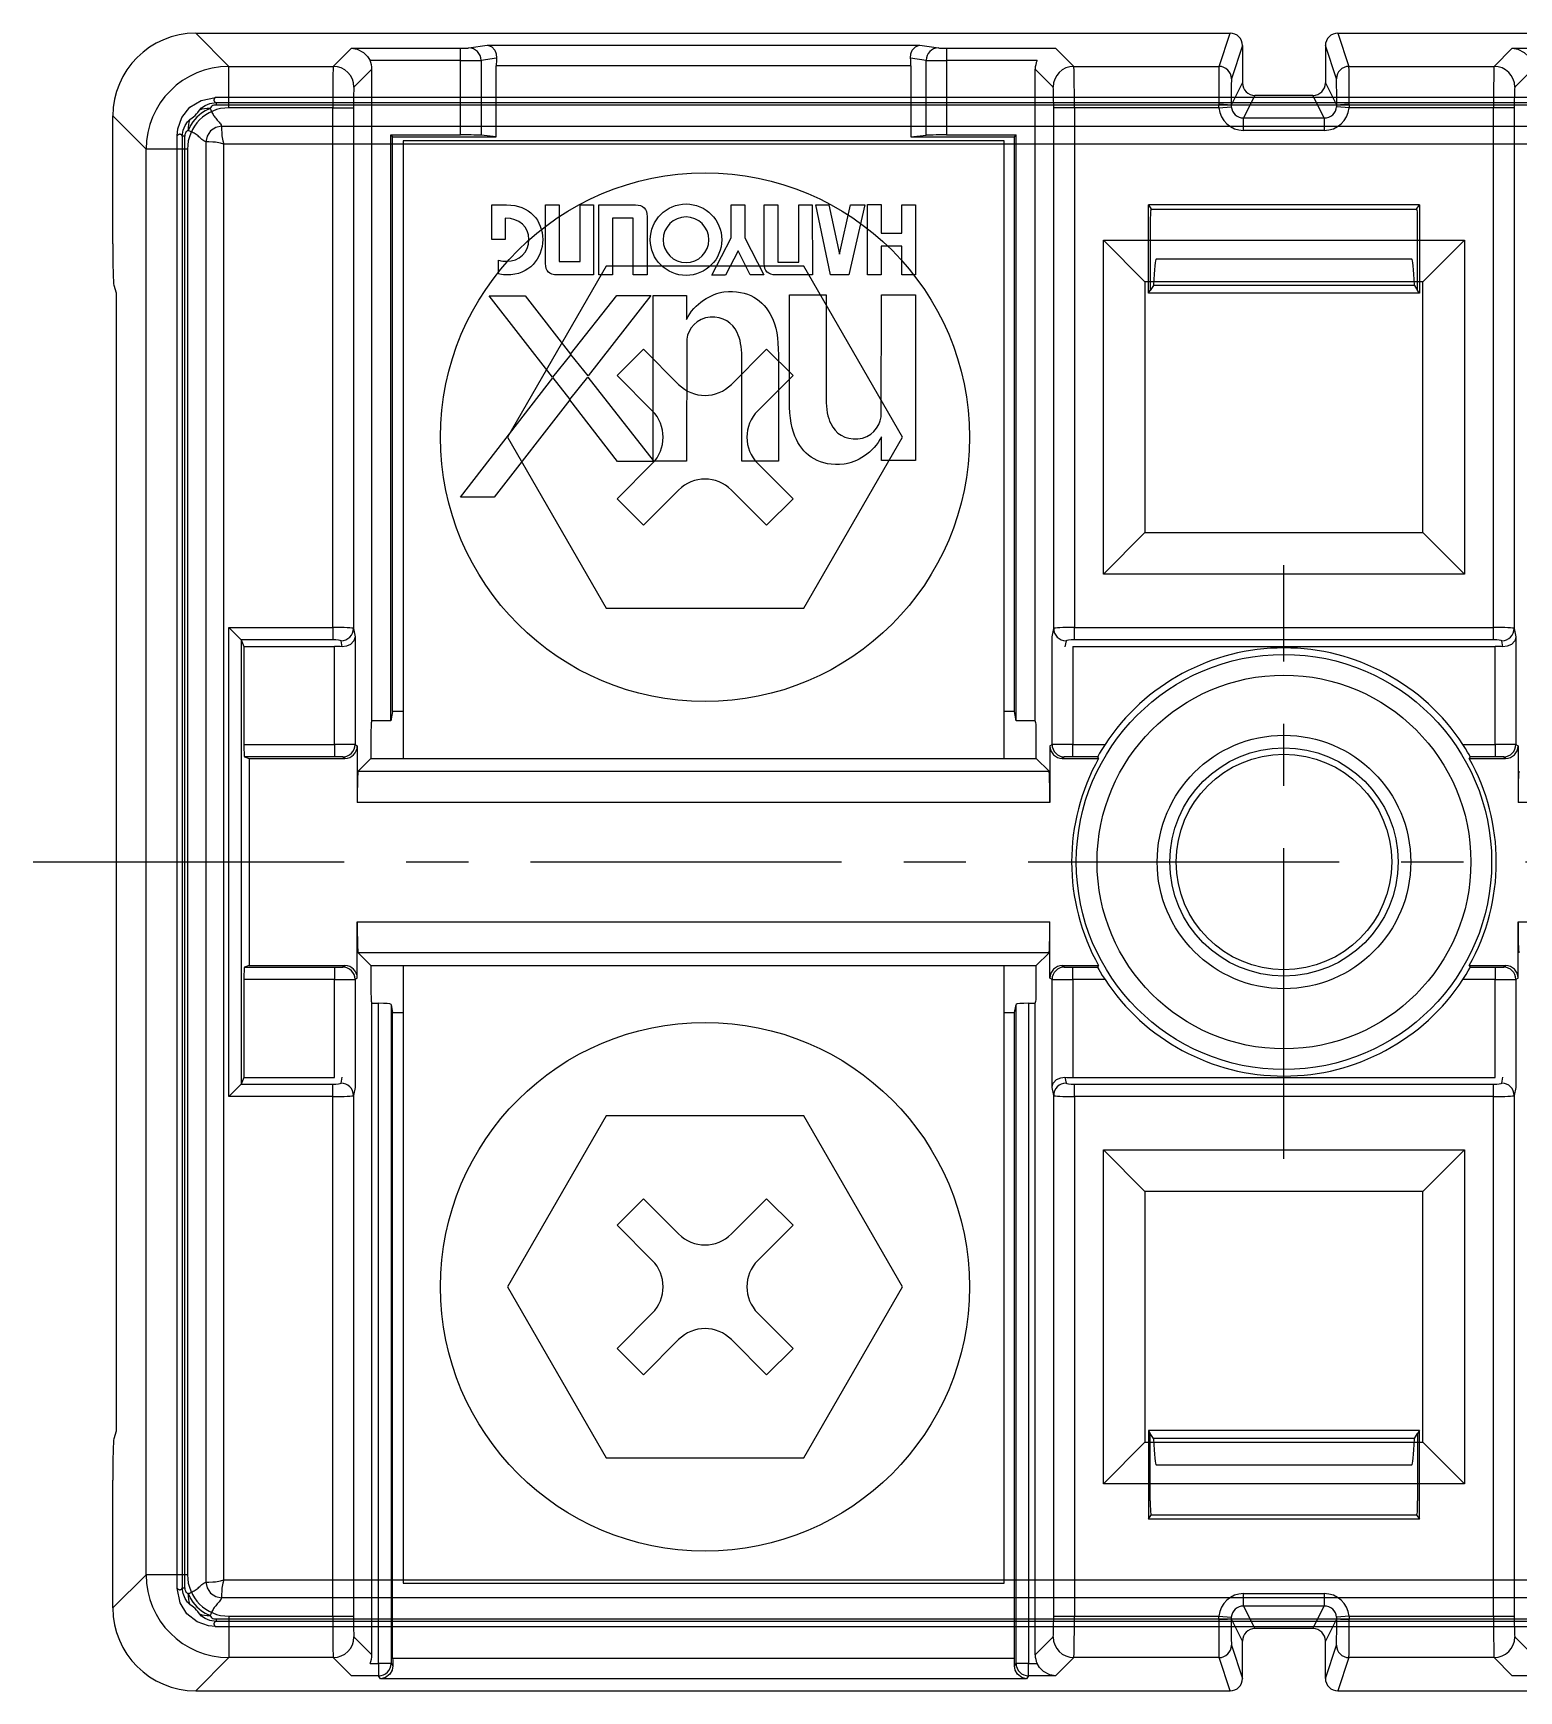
# Model space of a CAD drawing. Extents: x 223136 to 348136, y -32544 to -4064.
# Drawn here: x 293016.64 to 293052.47, y -8635.19 to -8595.19 of the extents above; entities that cross this region are included whole.
import ezdxf

# ---------------------------------------------------------------- set-up
doc = ezdxf.new("R2010")
doc.units = 0
doc.header["$LTSCALE"] = 20
doc.header["$MEASUREMENT"] = 0
doc.linetypes.add('CENTER', pattern=[0.6, 0.375, -0.075, 0.075, -0.075])
doc.linetypes.add('DASHDOT', pattern=[1, 0.5, -0.25, 0, -0.25])
doc.layers.add('3', color=3, linetype='DASHDOT')

# ---------------------------------------------------------------- blocks, each defined once
blk = doc.blocks.new('30a3p')
at = {"color": 6}
for p, q in [((7580.421, -15959.299), (7500.876, -15959.299)), ((7500.888, -15959.422), (7500.888, -15959.482)), ((7500.888, -15959.422), (7580.41, -15959.422)), ((7580.41, -15959.482), (7500.888, -15959.482)), ((7501.018, -15959.993), (7580.28, -15959.993)), ((7499.951, -15995.27), (7499.951, -15960.225)), ((7500.133, -15960.236), (7500.074, -15960.236)), ((7500.074, -15960.236), (7500.074, -15995.258)), ((7500.133, -15995.258), (7500.133, -15960.236)), ((7500.645, -15960.366), (7500.645, -15995.128)), ((7580.22, -15960.426), (7501.078, -15960.426)), ((7501.078, -15995.068), (7501.078, -15960.426)), ((7507.539, -15962.729), (7507.538, -15961.89)), ((7507.538, -15961.89), (7507.896, -15961.891)), ((7508.837, -15961.891), (7509.165, -15961.891)), ((7508.837, -15963.302), (7508.837, -15961.891)), ((7509.165, -15961.891), (7509.165, -15963.26)), ((7509.669, -15963.26), (7509.669, -15961.891)), ((7509.669, -15961.891), (7509.996, -15961.891)), ((7509.996, -15961.891), (7509.997, -15963.582)), ((7510.125, -15961.891), (7511.005, -15961.891)), ((7510.125, -15963.582), (7510.125, -15961.891)), ((7513.318, -15962.684), (7513.318, -15961.893)), ((7513.318, -15961.893), (7513.644, -15961.893)), ((7513.644, -15961.893), (7513.644, -15962.684)), ((7514.113, -15963.302), (7514.113, -15961.891)), ((7514.113, -15961.891), (7514.438, -15961.891)), ((7514.438, -15961.891), (7514.438, -15963.272)), ((7514.943, -15963.272), (7514.943, -15961.891)), ((7514.943, -15961.891), (7515.272, -15961.891)), ((7515.272, -15961.891), (7515.273, -15963.582)), ((7515.359, -15961.891), (7515.671, -15961.891)), ((7515.71, -15963.582), (7515.359, -15961.891)), ((7515.671, -15961.891), (7515.928, -15963.081)), ((7515.928, -15963.081), (7516.196, -15961.891)), ((7516.535, -15961.891), (7516.151, -15963.582)), ((7516.196, -15961.891), (7516.535, -15961.891)), ((7516.604, -15963.582), (7516.604, -15961.885)), ((7516.604, -15961.885), (7516.936, -15961.885)), ((7516.936, -15961.885), (7516.936, -15962.572)), ((7517.434, -15962.572), (7517.431, -15961.888)), ((7517.431, -15961.888), (7517.76, -15961.888)), ((7517.76, -15961.888), (7517.758, -15963.582)), ((7523.379, -15964.025), (7523.379, -15961.888)), ((7529.919, -15961.888), (7523.379, -15961.888)), ((7523.379, -15961.888), (7523.449, -15961.993)), ((7523.434, -15962.03), (7523.449, -15961.993)), ((7523.449, -15961.993), (7529.849, -15961.993)), ((7529.849, -15961.993), (7529.919, -15961.888)), ((7529.849, -15961.993), (7529.864, -15962.03)), ((7529.919, -15961.888), (7529.919, -15964.025)), ((7507.867, -15962.212), (7507.867, -15962.729)), ((7510.952, -15962.212), (7510.453, -15962.212)), ((7510.453, -15962.212), (7510.453, -15963.582)), ((7510.952, -15963.582), (7510.952, -15962.212)), ((7511.285, -15962.171), (7511.285, -15963.582)), ((7523.424, -15962.329), (7523.424, -15963.957)), ((7529.873, -15963.957), (7529.873, -15962.329)), ((7507.867, -15962.729), (7507.539, -15962.729)), ((7512.847, -15963.586), (7513.318, -15962.684)), ((7513.644, -15962.684), (7514.1, -15963.579)), ((7516.936, -15962.572), (7517.434, -15962.572)), ((7513.48, -15962.999), (7513.177, -15963.586)), ((7513.771, -15963.579), (7513.48, -15962.999)), ((7516.936, -15962.885), (7516.936, -15963.582)), ((7517.43, -15962.885), (7516.936, -15962.885)), ((7517.431, -15963.582), (7517.43, -15962.885)), ((7529.734, -15963.198), (7523.564, -15963.198)), ((7507.706, -15963.555), (7507.705, -15963.226)), ((7509.997, -15963.582), (7509.117, -15963.582)), ((7509.165, -15963.26), (7509.669, -15963.26)), ((7510.453, -15963.582), (7510.125, -15963.582)), ((7511.285, -15963.582), (7510.952, -15963.582)), ((7513.177, -15963.586), (7512.847, -15963.586)), ((7514.1, -15963.579), (7513.771, -15963.579)), ((7515.273, -15963.582), (7514.393, -15963.582)), ((7514.438, -15963.272), (7514.943, -15963.272)), ((7516.151, -15963.582), (7515.71, -15963.582)), ((7516.936, -15963.582), (7516.604, -15963.582)), ((7517.758, -15963.582), (7517.431, -15963.582)), ((7523.379, -15964.025), (7523.424, -15963.957)), ((7523.504, -15963.838), (7523.424, -15963.957)), ((7529.794, -15963.838), (7523.504, -15963.838)), ((7529.794, -15963.838), (7529.873, -15963.957)), ((7529.919, -15964.025), (7529.873, -15963.957)), ((7507.481, -15964.082), (7508.349, -15964.082)), ((7509.007, -15966.048), (7507.481, -15964.082)), ((7508.349, -15964.082), (7509.441, -15965.493)), ((7509.441, -15965.493), (7510.56, -15964.077)), ((7511.378, -15964.075), (7509.864, -15966.02)), ((7510.56, -15964.077), (7511.378, -15964.075)), ((7511.434, -15968.057), (7511.434, -15964.077)), ((7511.434, -15964.077), (7512.238, -15964.077)), ((7512.238, -15964.077), (7512.238, -15964.654)), ((7514.723, -15966.626), (7514.723, -15964.065)), ((7514.723, -15964.065), (7515.606, -15964.065)), ((7515.606, -15964.065), (7515.606, -15966.577)), ((7516.934, -15967.007), (7516.94, -15964.065)), ((7516.94, -15964.065), (7517.76, -15964.065)), ((7517.76, -15964.065), (7517.76, -15968.062)), ((7529.919, -15964.025), (7523.379, -15964.025)), ((7512.243, -15965.132), (7512.237, -15968.074)), ((7509.444, -15965.502), (7509.007, -15966.048)), ((7509.864, -15966.02), (7509.444, -15965.502)), ((7513.57, -15968.074), (7513.57, -15965.562)), ((7514.454, -15965.513), (7514.454, -15968.074)), ((7506.783, -15968.942), (7509.009, -15966.066)), ((7509.009, -15966.066), (7509.42, -15966.587)), ((7509.42, -15966.587), (7509.86, -15966.049)), ((7509.86, -15966.049), (7511.434, -15968.057)), ((7509.42, -15966.594), (7507.595, -15968.946)), ((7510.571, -15968.085), (7509.42, -15966.594)), ((7516.939, -15968.062), (7516.939, -15967.486)), ((7511.456, -15968.085), (7510.571, -15968.085)), ((7512.237, -15968.074), (7511.447, -15968.074)), ((7511.447, -15968.074), (7511.456, -15968.085)), ((7514.454, -15968.074), (7513.57, -15968.074)), ((7517.76, -15968.062), (7516.939, -15968.062)), ((7507.595, -15968.946), (7506.783, -15968.942)), ((7529.919, -15991.469), (7523.379, -15991.469)), ((7523.379, -15991.469), (7523.379, -15993.606)), ((7523.379, -15991.469), (7523.424, -15991.537)), ((7523.424, -15993.165), (7523.424, -15991.537)), ((7523.504, -15991.656), (7523.424, -15991.537)), ((7529.794, -15991.656), (7529.873, -15991.537)), ((7529.919, -15991.469), (7529.873, -15991.537)), ((7529.873, -15991.537), (7529.873, -15993.165)), ((7529.919, -15993.606), (7529.919, -15991.469)), ((7529.794, -15991.656), (7523.504, -15991.656)), ((7523.564, -15992.296), (7529.734, -15992.296)), ((7523.379, -15993.606), (7523.449, -15993.501)), ((7523.434, -15993.464), (7523.449, -15993.501)), ((7523.449, -15993.501), (7529.849, -15993.501)), ((7529.849, -15993.501), (7529.864, -15993.464)), ((7529.849, -15993.501), (7529.919, -15993.606)), ((7529.919, -15993.606), (7523.379, -15993.606)), ((7501.078, -15995.068), (7580.22, -15995.068)), ((7500.074, -15995.258), (7500.133, -15995.258)), ((7580.28, -15995.501), (7501.018, -15995.501)), ((7500.876, -15996.195), (7580.421, -15996.195)), ((7500.888, -15996.013), (7500.888, -15996.072)), ((7500.888, -15996.013), (7580.41, -15996.013)), ((7580.41, -15996.072), (7500.888, -15996.072))]:
    blk.add_line(p, q, dxfattribs=at)
for points in [[(7499.951, -15960.225), (7499.967, -15960.057), (7500.065, -15959.779), (7500.258, -15959.533), (7500.526, -15959.369), (7500.876, -15959.299)], [(7500.745, -15959.567), (7500.625, -15959.619), (7500.539, -15959.674), (7500.425, -15959.775), (7500.325, -15959.887), (7500.271, -15959.973), (7500.219, -15960.093)], [(7500.486, -15959.607), (7500.542, -15959.548), (7500.625, -15959.491), (7500.743, -15959.443), (7500.888, -15959.422)], [(7500.074, -15960.236), (7500.095, -15960.092), (7500.142, -15959.973), (7500.2, -15959.89), (7500.259, -15959.834)], [(7500.259, -15959.834), (7500.313, -15959.794), (7500.345, -15959.769), (7500.384, -15959.733), (7500.421, -15959.694), (7500.446, -15959.661), (7500.486, -15959.607)], [(7501.018, -15959.993), (7500.881, -15960.022), (7500.756, -15960.104), (7500.674, -15960.229), (7500.645, -15960.366)], [(7501.018, -15959.993), (7501.02, -15960.064), (7501.027, -15960.164), (7501.032, -15960.226), (7501.036, -15960.263), (7501.053, -15960.349), (7501.078, -15960.426)], [(7501.078, -15960.426), (7501, -15960.401), (7500.915, -15960.384), (7500.877, -15960.38), (7500.815, -15960.375), (7500.716, -15960.369), (7500.645, -15960.366)], [(7500.645, -15995.128), (7500.716, -15995.126), (7500.815, -15995.119), (7500.877, -15995.114), (7500.915, -15995.11), (7501, -15995.093), (7501.078, -15995.068)], [(7500.645, -15995.128), (7500.674, -15995.265), (7500.756, -15995.39), (7500.881, -15995.472), (7501.018, -15995.501)], [(7501.078, -15995.068), (7501.053, -15995.146), (7501.036, -15995.231), (7501.032, -15995.269), (7501.027, -15995.331), (7501.02, -15995.43), (7501.018, -15995.501)], [(7500.876, -15996.195), (7500.708, -15996.179), (7500.431, -15996.081), (7500.185, -15995.888), (7500.021, -15995.62), (7499.951, -15995.27)], [(7500.259, -15995.66), (7500.2, -15995.604), (7500.142, -15995.521), (7500.095, -15995.402), (7500.074, -15995.258)], [(7500.219, -15995.401), (7500.271, -15995.521), (7500.325, -15995.607), (7500.425, -15995.719), (7500.539, -15995.82), (7500.625, -15995.875), (7500.745, -15995.927)], [(7500.486, -15995.887), (7500.446, -15995.833), (7500.421, -15995.8), (7500.384, -15995.761), (7500.345, -15995.725), (7500.313, -15995.7), (7500.259, -15995.66)], [(7500.888, -15996.072), (7500.743, -15996.051), (7500.625, -15996.004), (7500.542, -15995.946), (7500.486, -15995.887)]]:
    blk.add_lwpolyline(points, dxfattribs=at)
for centre, major_axis, ratio, start_param, end_param in [((7500.745, -15960), (-0.467, 0.18), 0.850428, 5.028646, 5.58453), ((7500.652, -15960.093), (0.18, -0.467), 0.850428, 3.840248, 4.396132), ((7523.435, -15962.329), (0, -0.3), 0.034921, 3.228856, 4.712389), ((7529.863, -15962.329), (0, -0.3), 0.034921, 1.570796, 3.054326), ((7523.564, -15965.812), (0, -2.614), 0.034921, 3.14159, 3.856676), ((7529.734, -15965.812), (0, 2.614), 0.034921, 5.568098, 6.283185), ((7523.564, -15989.682), (0, 2.614), 0.034921, 2.426507, 3.14159), ((7529.734, -15989.682), (0, -2.614), 0.034921, 0, 0.715085), ((7523.435, -15993.165), (0, -0.3), 0.034921, 4.712389, 6.195916), ((7529.863, -15993.165), (0, -0.3), 0.034921, 0.087266, 1.570796), ((7500.652, -15995.401), (-0.18, -0.467), 0.850428, 5.028646, 5.58453), ((7500.745, -15995.494), (0.467, 0.18), 0.850428, 3.840248, 4.396132)]:
    blk.add_ellipse(centre, major_axis=major_axis, ratio=ratio, start_param=start_param, end_param=end_param, dxfattribs=at)
for points, knots in [([(7500.888, -15959.482), (7500.877, -15959.482), (7500.867, -15959.482), (7500.841, -15959.486), (7500.826, -15959.49), (7500.794, -15959.504), (7500.779, -15959.516), (7500.757, -15959.54), (7500.75, -15959.554), (7500.745, -15959.567)], [0, 0, 0, 0, 0.00308828, 0.00308828, 0.00802952, 0.00802952, 0.01593551, 0.01593551, 0.02408857, 0.02408857, 0.02408857, 0.02408857]), ([(7500.745, -15959.567), (7500.754, -15959.59), (7500.765, -15959.612), (7500.784, -15959.651), (7500.793, -15959.667), (7500.811, -15959.699), (7500.82, -15959.715), (7500.851, -15959.762), (7500.873, -15959.794), (7500.924, -15959.858), (7500.954, -15959.889), (7501.006, -15959.945), (7501.016, -15959.969), (7501.018, -15959.993)], [-0.11119428, -0.11119428, -0.11119428, -0.11119428, -0.09665586, -0.09665586, -0.08642643, -0.08642643, -0.076197, -0.076197, -0.05573813, -0.05573813, -0.03527927, -0.03527927, -0.01992218, -0.01992218, -0.01992218, -0.01992218]), ([(7500.876, -15959.299), (7500.875, -15959.3), (7500.873, -15959.302), (7500.865, -15959.311), (7500.859, -15959.318), (7500.848, -15959.333), (7500.844, -15959.34), (7500.838, -15959.355), (7500.837, -15959.362), (7500.839, -15959.377), (7500.841, -15959.384), (7500.852, -15959.398), (7500.859, -15959.405), (7500.875, -15959.415), (7500.881, -15959.419), (7500.888, -15959.422)], [-0.0052580895, -0.0052580895, -0.0052580895, -0.0052580895, -0.0052334116, -0.0052334116, -0.0051100696, -0.0051100696, -0.0049867276, -0.0049867276, -0.0048633855, -0.0048633855, -0.0047400435, -0.0047400435, -0.0046167015, -0.0046167015, -0.004555117, -0.004555117, -0.004555117, -0.004555117]), ([(7500.074, -15960.236), (7500.071, -15960.229), (7500.067, -15960.223), (7500.057, -15960.207), (7500.05, -15960.2), (7500.036, -15960.19), (7500.028, -15960.187), (7500.014, -15960.185), (7500.007, -15960.186), (7499.992, -15960.192), (7499.985, -15960.196), (7499.97, -15960.207), (7499.962, -15960.213), (7499.954, -15960.222), (7499.952, -15960.223), (7499.951, -15960.225)], [0.004555117, 0.004555117, 0.004555117, 0.004555117, 0.0046167015, 0.0046167015, 0.0047400435, 0.0047400435, 0.0048633855, 0.0048633855, 0.0049867276, 0.0049867276, 0.0051100696, 0.0051100696, 0.0052334116, 0.0052334116, 0.0052580895, 0.0052580895, 0.0052580895, 0.0052580895]), ([(7500.219, -15960.093), (7500.214, -15960.095), (7500.209, -15960.097), (7500.196, -15960.104), (7500.188, -15960.11), (7500.168, -15960.127), (7500.157, -15960.141), (7500.139, -15960.182), (7500.133, -15960.209), (7500.133, -15960.236)], [0, 0, 0, 0, 0.00308619, 0.00308619, 0.00802409, 0.00802409, 0.01592473, 0.01592473, 0.02407226, 0.02407226, 0.02407226, 0.02407226]), ([(7500.645, -15960.366), (7500.621, -15960.364), (7500.597, -15960.355), (7500.541, -15960.302), (7500.509, -15960.272), (7500.446, -15960.221), (7500.414, -15960.199), (7500.366, -15960.169), (7500.351, -15960.159), (7500.319, -15960.141), (7500.303, -15960.133), (7500.264, -15960.113), (7500.241, -15960.103), (7500.219, -15960.093)], [0.01992218, 0.01992218, 0.01992218, 0.01992218, 0.03527927, 0.03527927, 0.05573813, 0.05573813, 0.076197, 0.076197, 0.08642643, 0.08642643, 0.09665586, 0.09665586, 0.11119428, 0.11119428, 0.11119428, 0.11119428]), ([(7511.364, -15962.731), (7511.364, -15962.255), (7511.75, -15961.869), (7512.226, -15961.869), (7512.702, -15961.869), (7513.088, -15962.255), (7513.088, -15962.731)], [0, 0, 0, 0, 1, 1, 1, 2, 2, 2, 2]), ([(7512.777, -15962.733), (7512.777, -15962.429), (7512.531, -15962.182), (7512.226, -15962.182), (7511.922, -15962.182), (7511.675, -15962.429), (7511.675, -15962.733)], [0, 0, 0, 0, 1, 1, 1, 2, 2, 2, 2]), ([(7507.705, -15963.226), (7507.749, -15963.237), (7507.737, -15963.253), (7507.896, -15963.253), (7508.207, -15963.253), (7508.434, -15963.04), (7508.434, -15962.729)], [0, 0, 0, 0, 1, 1, 1, 2, 2, 2, 2]), ([(7508.768, -15962.729), (7508.768, -15963.192), (7508.442, -15963.582), (7507.903, -15963.582), (7507.779, -15963.582), (7507.75, -15963.562), (7507.706, -15963.555)], [0, 0, 0, 0, 1, 1, 1, 2, 2, 2, 2]), ([(7513.088, -15962.731), (7513.088, -15963.207), (7512.702, -15963.593), (7512.226, -15963.593), (7511.75, -15963.593), (7511.364, -15963.207), (7511.364, -15962.731)], [0, 0, 0, 0, 1, 1, 1, 2, 2, 2, 2]), ([(7511.675, -15962.733), (7511.675, -15963.037), (7511.922, -15963.284), (7512.226, -15963.284), (7512.531, -15963.284), (7512.777, -15963.037), (7512.777, -15962.733)], [0, 0, 0, 0, 1, 1, 1, 2, 2, 2, 2]), ([(7500.219, -15995.401), (7500.241, -15995.392), (7500.264, -15995.381), (7500.303, -15995.362), (7500.319, -15995.353), (7500.351, -15995.335), (7500.366, -15995.326), (7500.414, -15995.295), (7500.446, -15995.273), (7500.509, -15995.222), (7500.541, -15995.192), (7500.597, -15995.14), (7500.621, -15995.13), (7500.645, -15995.128)], [-0.11119428, -0.11119428, -0.11119428, -0.11119428, -0.09665586, -0.09665586, -0.08642643, -0.08642643, -0.076197, -0.076197, -0.05573813, -0.05573813, -0.03527927, -0.03527927, -0.01992218, -0.01992218, -0.01992218, -0.01992218]), ([(7499.951, -15995.27), (7499.952, -15995.271), (7499.954, -15995.273), (7499.962, -15995.281), (7499.97, -15995.287), (7499.985, -15995.298), (7499.992, -15995.302), (7500.007, -15995.308), (7500.014, -15995.309), (7500.028, -15995.307), (7500.036, -15995.305), (7500.05, -15995.294), (7500.057, -15995.287), (7500.067, -15995.271), (7500.071, -15995.265), (7500.074, -15995.258)], [-0.0030259614, -0.0030259614, -0.0030259614, -0.0030259614, -0.0030012834, -0.0030012834, -0.0028779414, -0.0028779414, -0.0027545994, -0.0027545994, -0.0026312574, -0.0026312574, -0.0025079154, -0.0025079154, -0.0023845734, -0.0023845734, -0.0023229888, -0.0023229888, -0.0023229888, -0.0023229888]), ([(7500.133, -15995.258), (7500.133, -15995.286), (7500.139, -15995.313), (7500.157, -15995.353), (7500.168, -15995.367), (7500.188, -15995.385), (7500.196, -15995.39), (7500.209, -15995.397), (7500.214, -15995.399), (7500.219, -15995.401)], [0, 0, 0, 0, 0.00814753, 0.00814753, 0.01604817, 0.01604817, 0.02098607, 0.02098607, 0.02407226, 0.02407226, 0.02407226, 0.02407226]), ([(7501.018, -15995.501), (7501.016, -15995.525), (7501.006, -15995.549), (7500.954, -15995.605), (7500.924, -15995.637), (7500.873, -15995.7), (7500.851, -15995.732), (7500.82, -15995.78), (7500.811, -15995.795), (7500.793, -15995.827), (7500.784, -15995.843), (7500.765, -15995.882), (7500.754, -15995.905), (7500.745, -15995.927)], [0.01992218, 0.01992218, 0.01992218, 0.01992218, 0.03527927, 0.03527927, 0.05573813, 0.05573813, 0.076197, 0.076197, 0.08642643, 0.08642643, 0.09665586, 0.09665586, 0.11119428, 0.11119428, 0.11119428, 0.11119428]), ([(7500.745, -15995.927), (7500.75, -15995.941), (7500.757, -15995.954), (7500.779, -15995.978), (7500.794, -15995.99), (7500.826, -15996.004), (7500.841, -15996.008), (7500.867, -15996.012), (7500.877, -15996.013), (7500.888, -15996.013)], [0, 0, 0, 0, 0.00815305, 0.00815305, 0.01605904, 0.01605904, 0.02100029, 0.02100029, 0.02408857, 0.02408857, 0.02408857, 0.02408857]), ([(7500.888, -15996.072), (7500.881, -15996.075), (7500.875, -15996.079), (7500.859, -15996.089), (7500.852, -15996.096), (7500.841, -15996.11), (7500.839, -15996.118), (7500.837, -15996.132), (7500.838, -15996.139), (7500.844, -15996.154), (7500.848, -15996.161), (7500.859, -15996.176), (7500.865, -15996.184), (7500.873, -15996.192), (7500.875, -15996.194), (7500.876, -15996.195)], [0.0023229888, 0.0023229888, 0.0023229888, 0.0023229888, 0.0023845734, 0.0023845734, 0.0025079154, 0.0025079154, 0.0026312574, 0.0026312574, 0.0027545994, 0.0027545994, 0.0028779414, 0.0028779414, 0.0030012834, 0.0030012834, 0.0030259614, 0.0030259614, 0.0030259614, 0.0030259614])]:
    blk.add_open_spline(points, degree=3, knots=knots, dxfattribs=at)
for points in [[(7507.896, -15961.891), (7508.453, -15961.891), (7508.768, -15962.266), (7508.768, -15962.729)], [(7511.005, -15961.891), (7511.194, -15961.891), (7511.288, -15961.985), (7511.285, -15962.171)], [(7508.434, -15962.729), (7508.434, -15962.418), (7508.207, -15962.211), (7507.867, -15962.212)], [(7509.117, -15963.582), (7508.927, -15963.582), (7508.834, -15963.488), (7508.837, -15963.302)], [(7514.393, -15963.582), (7514.203, -15963.582), (7514.11, -15963.488), (7514.113, -15963.302)], [(7512.238, -15964.654), (7512.411, -15964.272), (7512.859, -15964.022), (7513.14, -15963.992)], [(7513.14, -15963.992), (7513.727, -15963.93), (7514.09, -15964.19), (7514.29, -15964.585)], [(7512.809, -15964.601), (7512.484, -15964.621), (7512.281, -15964.881), (7512.243, -15965.132)], [(7513.462, -15964.974), (7513.342, -15964.725), (7513.123, -15964.583), (7512.809, -15964.601)], [(7514.29, -15964.585), (7514.399, -15964.801), (7514.454, -15965.111), (7514.454, -15965.513)], [(7513.57, -15965.562), (7513.57, -15965.318), (7513.534, -15965.122), (7513.462, -15964.974)], [(7514.887, -15967.554), (7514.778, -15967.338), (7514.723, -15967.028), (7514.723, -15966.626)], [(7515.606, -15966.577), (7515.606, -15966.821), (7515.643, -15967.017), (7515.715, -15967.165)], [(7515.715, -15967.165), (7515.835, -15967.414), (7516.054, -15967.556), (7516.368, -15967.538)], [(7516.368, -15967.538), (7516.693, -15967.518), (7516.896, -15967.258), (7516.934, -15967.007)], [(7516.037, -15968.147), (7515.45, -15968.209), (7515.087, -15967.949), (7514.887, -15967.554)], [(7516.939, -15967.486), (7516.766, -15967.867), (7516.318, -15968.117), (7516.037, -15968.147)]]:
    blk.add_open_spline(points, degree=3, dxfattribs=at)

msp = doc.modelspace()

# ---------------------------------------------------------------- linework, layer by layer
for p, q in [((293020.557, -8595.189), (293045.508, -8595.189)), ((293020.557, -8595.189), (293021.359, -8595.991)), ((293045.241, -8595.991), (293045.508, -8595.189)), ((293048.108, -8595.189), (293073.508, -8595.189)), ((293048.108, -8595.189), (293048.375, -8595.991)), ((293023.875, -8595.991), (293024.316, -8595.551)), ((293024.316, -8595.551), (293026.948, -8595.551)), ((293026.948, -8595.851), (293026.948, -8595.551)), ((293027.145, -8595.546), (293027.591, -8595.48)), ((293027.591, -8595.48), (293038.025, -8595.48)), ((293038.025, -8595.48), (293038.471, -8595.546)), ((293038.668, -8595.551), (293041.3, -8595.551)), ((293038.668, -8595.551), (293038.668, -8595.851)), ((293041.3, -8595.551), (293041.741, -8595.991)), ((293045.808, -8595.489), (293045.541, -8596.291)), ((293045.808, -8595.489), (293045.808, -8596.39)), ((293047.808, -8595.489), (293047.808, -8596.39)), ((293048.075, -8596.291), (293047.808, -8595.489)), ((293051.875, -8595.991), (293052.316, -8595.551)), ((293052.316, -8595.551), (293054.948, -8595.551)), ((293021.359, -8596.991), (293021.359, -8595.991)), ((293021.359, -8595.991), (293023.875, -8595.991)), ((293026.948, -8595.851), (293024.763, -8595.851)), ((293026.948, -8597.646), (293026.948, -8595.851)), ((293027.814, -8595.791), (293027.44, -8595.846)), ((293027.44, -8595.846), (293027.44, -8597.653)), ((293027.808, -8597.689), (293027.808, -8595.98)), ((293037.808, -8595.98), (293027.808, -8595.98)), ((293038.176, -8595.846), (293037.801, -8595.791)), ((293037.808, -8595.98), (293037.808, -8597.689)), ((293038.176, -8597.653), (293038.176, -8595.846)), ((293040.853, -8595.851), (293038.668, -8595.851)), ((293038.668, -8595.851), (293038.668, -8597.646)), ((293041.741, -8595.991), (293045.241, -8595.991)), ((293048.375, -8595.991), (293051.875, -8595.991)), ((293024.808, -8596.058), (293024.375, -8596.491)), ((293024.808, -8611.779), (293024.808, -8596.058)), ((293040.808, -8611.779), (293040.808, -8596.058)), ((293041.241, -8596.491), (293040.808, -8596.058)), ((293045.535, -8596.936), (293045.808, -8596.39)), ((293047.808, -8596.39), (293048.081, -8596.936)), ((293052.808, -8596.058), (293052.375, -8596.491)), ((293046.108, -8596.69), (293045.835, -8597.236)), ((293047.508, -8596.69), (293046.108, -8596.69)), ((293047.781, -8597.236), (293047.508, -8596.69)), ((293018.558, -8600.273), (293018.558, -8597.188)), ((293019.36, -8597.99), (293018.558, -8597.188)), ((293023.863, -8596.991), (293021.359, -8596.991)), ((293023.863, -8609.529), (293023.863, -8596.991)), ((293023.863, -8596.991), (293024.362, -8596.991)), ((293024.362, -8596.991), (293024.362, -8609.554)), ((293041.753, -8596.991), (293041.253, -8596.991)), ((293041.253, -8609.554), (293041.253, -8596.991)), ((293041.753, -8596.991), (293041.753, -8609.529)), ((293045.237, -8596.991), (293041.753, -8596.991)), ((293045.237, -8596.991), (293045.536, -8596.964)), ((293048.379, -8596.991), (293048.08, -8596.964)), ((293051.863, -8596.991), (293048.379, -8596.991)), ((293052.362, -8596.991), (293051.863, -8596.991)), ((293051.863, -8609.529), (293051.863, -8596.991)), ((293052.362, -8596.991), (293052.362, -8609.554)), ((293045.835, -8597.536), (293045.835, -8597.236)), ((293045.835, -8597.236), (293047.781, -8597.236)), ((293047.781, -8597.536), (293045.835, -8597.536)), ((293047.781, -8597.236), (293047.781, -8597.536)), ((293019.36, -8632.388), (293019.36, -8597.99)), ((293020.36, -8597.99), (293019.36, -8597.99)), ((293020.36, -8597.99), (293020.36, -8632.388)), ((293025.264, -8597.646), (293026.948, -8597.646)), ((293025.264, -8611.779), (293025.264, -8597.646)), ((293025.264, -8597.646), (293025.308, -8597.689)), ((293025.308, -8597.689), (293027.808, -8597.689)), ((293025.308, -8611.56), (293025.308, -8597.689)), ((293025.558, -8597.789), (293025.558, -8612.689)), ((293040.058, -8597.789), (293025.558, -8597.789)), ((293027.808, -8597.689), (293027.44, -8597.653)), ((293037.808, -8597.689), (293038.176, -8597.653)), ((293037.808, -8597.689), (293040.308, -8597.689)), ((293038.668, -8597.646), (293040.352, -8597.646)), ((293040.058, -8612.689), (293040.058, -8597.789)), ((293040.308, -8597.689), (293040.352, -8597.646)), ((293040.308, -8611.56), (293040.308, -8597.689)), ((293040.352, -8611.779), (293040.352, -8597.646)), ((293042.455, -8600.187), (293043.455, -8601.187)), ((293042.455, -8608.242), (293042.455, -8600.187)), ((293042.455, -8600.187), (293051.16, -8600.187)), ((293050.161, -8601.187), (293051.16, -8600.187)), ((293051.16, -8600.187), (293051.16, -8608.242)), ((293043.455, -8601.187), (293043.455, -8607.242)), ((293050.161, -8601.187), (293043.455, -8601.187)), ((293050.161, -8607.242), (293050.161, -8601.187)), ((293018.582, -8601.269), (293018.636, -8601.452)), ((293018.636, -8601.452), (293018.636, -8628.927)), ((293042.455, -8608.242), (293043.455, -8607.242)), ((293043.455, -8607.242), (293050.161, -8607.242)), ((293050.161, -8607.242), (293051.16, -8608.242)), ((293051.16, -8608.242), (293042.455, -8608.242)), ((293021.355, -8609.529), (293021.653, -8609.826)), ((293021.355, -8609.529), (293023.863, -8609.529)), ((293021.355, -8620.85), (293021.355, -8609.529)), ((293023.863, -8609.529), (293023.863, -8609.826)), ((293024.362, -8609.554), (293024.402, -8609.752)), ((293041.214, -8609.752), (293041.253, -8609.554)), ((293041.753, -8609.826), (293041.753, -8609.529)), ((293041.753, -8609.529), (293051.863, -8609.529)), ((293051.863, -8609.826), (293051.863, -8609.529)), ((293052.362, -8609.554), (293052.402, -8609.752)), ((293023.863, -8609.826), (293021.653, -8609.826)), ((293021.655, -8609.829), (293021.719, -8609.989)), ((293021.655, -8609.829), (293021.655, -8620.549)), ((293021.719, -8609.989), (293023.902, -8609.989)), ((293021.719, -8609.989), (293021.719, -8612.351)), ((293023.902, -8612.351), (293023.902, -8609.989)), ((293024.091, -8609.994), (293024.063, -8609.852)), ((293024.402, -8609.752), (293024.402, -8612.354)), ((293041.214, -8612.354), (293041.214, -8609.752)), ((293041.553, -8609.852), (293041.525, -8609.994)), ((293041.714, -8609.989), (293051.902, -8609.989)), ((293041.714, -8609.989), (293041.714, -8612.351)), ((293051.863, -8609.826), (293041.753, -8609.826)), ((293051.902, -8612.351), (293051.902, -8609.989)), ((293052.091, -8609.994), (293052.063, -8609.852)), ((293052.402, -8609.752), (293052.402, -8612.354)), ((293025.308, -8611.56), (293025.264, -8611.779)), ((293025.558, -8611.56), (293025.308, -8611.56)), ((293040.308, -8611.56), (293040.058, -8611.56)), ((293040.352, -8611.779), (293040.308, -8611.56)), ((293024.808, -8611.779), (293024.792, -8611.834)), ((293025.264, -8611.779), (293024.808, -8611.779)), ((293040.808, -8611.779), (293040.352, -8611.779)), ((293040.824, -8611.834), (293040.808, -8611.779)), ((293021.719, -8612.351), (293023.902, -8612.351)), ((293023.902, -8612.351), (293023.902, -8612.651)), ((293024.402, -8612.354), (293024.454, -8612.389)), ((293024.454, -8612.389), (293024.454, -8613.75)), ((293024.784, -8612.133), (293024.784, -8612.689)), ((293040.831, -8612.689), (293040.831, -8612.133)), ((293041.161, -8612.389), (293041.214, -8612.354)), ((293041.161, -8612.389), (293041.161, -8613.75)), ((293041.714, -8612.351), (293042.492, -8612.351)), ((293041.714, -8612.651), (293041.714, -8612.351)), ((293051.124, -8612.351), (293051.902, -8612.351)), ((293051.902, -8612.351), (293051.902, -8612.651)), ((293052.402, -8612.354), (293052.454, -8612.389)), ((293052.454, -8612.389), (293052.454, -8613.75)), ((293021.734, -8612.651), (293021.85, -8612.689)), ((293023.902, -8612.651), (293021.734, -8612.651)), ((293021.85, -8612.689), (293021.85, -8617.689)), ((293021.85, -8612.689), (293024.154, -8612.689)), ((293024.154, -8612.689), (293024.102, -8612.654)), ((293024.784, -8612.689), (293024.474, -8613)), ((293024.784, -8612.689), (293040.831, -8612.689)), ((293041.142, -8613), (293040.831, -8612.689)), ((293041.514, -8612.654), (293041.461, -8612.689)), ((293041.461, -8612.689), (293042.337, -8612.689)), ((293042.315, -8612.651), (293041.714, -8612.651)), ((293051.279, -8612.689), (293052.154, -8612.689)), ((293051.902, -8612.651), (293051.301, -8612.651)), ((293052.154, -8612.689), (293052.102, -8612.654)), ((293024.474, -8613), (293041.142, -8613)), ((293041.161, -8613.75), (293024.454, -8613.75)), ((293069.161, -8613.75), (293052.454, -8613.75)), ((293024.454, -8617.989), (293024.454, -8616.629)), ((293024.454, -8616.629), (293041.161, -8616.629)), ((293041.161, -8617.989), (293041.161, -8616.629)), ((293052.454, -8617.989), (293052.454, -8616.629)), ((293052.454, -8616.629), (293069.161, -8616.629)), ((293024.474, -8617.378), (293024.784, -8617.689)), ((293041.142, -8617.378), (293024.474, -8617.378)), ((293040.831, -8617.689), (293041.142, -8617.378)), ((293021.85, -8617.689), (293021.734, -8617.728)), ((293021.734, -8617.728), (293023.902, -8617.728)), ((293021.85, -8617.689), (293024.154, -8617.689)), ((293023.902, -8617.728), (293023.902, -8618.028)), ((293024.102, -8617.724), (293024.154, -8617.689)), ((293024.454, -8617.989), (293024.402, -8618.024)), ((293024.784, -8617.689), (293024.784, -8618.246)), ((293024.784, -8617.689), (293040.831, -8617.689)), ((293025.558, -8617.689), (293025.558, -8632.589)), ((293040.058, -8632.589), (293040.058, -8617.689)), ((293040.831, -8618.246), (293040.831, -8617.689)), ((293041.214, -8618.024), (293041.161, -8617.989)), ((293041.461, -8617.689), (293042.337, -8617.689)), ((293041.461, -8617.689), (293041.514, -8617.724)), ((293041.714, -8617.728), (293042.315, -8617.728)), ((293041.714, -8618.028), (293041.714, -8617.728)), ((293051.279, -8617.689), (293052.154, -8617.689)), ((293051.301, -8617.728), (293051.902, -8617.728)), ((293051.902, -8617.728), (293051.902, -8618.028)), ((293052.102, -8617.724), (293052.154, -8617.689)), ((293052.454, -8617.989), (293052.402, -8618.024)), ((293021.719, -8618.028), (293021.719, -8620.389)), ((293023.902, -8618.028), (293021.719, -8618.028)), ((293023.902, -8620.389), (293023.902, -8618.028)), ((293024.402, -8618.024), (293024.402, -8620.627)), ((293041.214, -8620.627), (293041.214, -8618.024)), ((293041.714, -8618.028), (293041.714, -8620.389)), ((293042.492, -8618.028), (293041.714, -8618.028)), ((293051.902, -8618.028), (293051.124, -8618.028)), ((293051.902, -8620.389), (293051.902, -8618.028)), ((293052.402, -8618.024), (293052.402, -8620.627)), ((293024.792, -8618.544), (293024.808, -8618.599)), ((293024.808, -8634.32), (293024.808, -8618.599)), ((293024.808, -8618.599), (293024.969, -8618.599)), ((293024.969, -8634.528), (293024.969, -8618.599)), ((293025.269, -8618.625), (293025.308, -8618.818)), ((293025.269, -8618.625), (293025.269, -8634.528)), ((293040.308, -8618.818), (293040.346, -8618.625)), ((293040.346, -8634.528), (293040.346, -8618.625)), ((293040.646, -8618.599), (293040.808, -8618.599)), ((293040.646, -8618.599), (293040.646, -8634.528)), ((293040.808, -8618.599), (293040.824, -8618.544)), ((293040.808, -8634.32), (293040.808, -8618.599)), ((293025.308, -8634.398), (293025.308, -8618.818)), ((293025.308, -8618.818), (293025.558, -8618.818)), ((293040.058, -8618.818), (293040.308, -8618.818)), ((293040.308, -8634.398), (293040.308, -8618.818)), ((293021.719, -8620.389), (293021.655, -8620.549)), ((293021.719, -8620.389), (293023.902, -8620.389)), ((293024.063, -8620.527), (293024.091, -8620.384)), ((293041.525, -8620.384), (293041.553, -8620.527)), ((293041.714, -8620.389), (293051.902, -8620.389)), ((293052.063, -8620.527), (293052.091, -8620.384)), ((293021.355, -8620.85), (293021.653, -8620.552)), ((293021.653, -8620.552), (293023.863, -8620.552)), ((293023.863, -8620.85), (293023.863, -8620.552)), ((293024.402, -8620.627), (293024.362, -8620.824)), ((293041.253, -8620.824), (293041.214, -8620.627)), ((293041.753, -8620.85), (293041.753, -8620.552)), ((293041.753, -8620.552), (293051.863, -8620.552)), ((293051.863, -8620.85), (293051.863, -8620.552)), ((293052.402, -8620.627), (293052.362, -8620.824)), ((293023.863, -8620.85), (293021.355, -8620.85)), ((293023.863, -8633.388), (293023.863, -8620.85)), ((293024.362, -8620.824), (293024.362, -8633.388)), ((293041.253, -8633.388), (293041.253, -8620.824)), ((293041.753, -8620.85), (293041.753, -8633.388)), ((293051.863, -8620.85), (293041.753, -8620.85)), ((293051.863, -8633.388), (293051.863, -8620.85)), ((293052.362, -8620.824), (293052.362, -8633.388)), ((293042.455, -8622.137), (293043.455, -8623.136)), ((293042.455, -8630.192), (293042.455, -8622.137)), ((293042.455, -8622.137), (293051.16, -8622.137)), ((293050.161, -8623.136), (293051.16, -8622.137)), ((293051.16, -8622.137), (293051.16, -8630.192)), ((293043.455, -8623.136), (293043.455, -8629.192)), ((293050.161, -8623.136), (293043.455, -8623.136)), ((293050.161, -8629.192), (293050.161, -8623.136)), ((293018.636, -8628.927), (293018.582, -8629.109)), ((293042.455, -8630.192), (293043.455, -8629.192)), ((293043.455, -8629.192), (293050.161, -8629.192)), ((293050.161, -8629.192), (293051.16, -8630.192)), ((293018.558, -8633.19), (293018.558, -8630.105)), ((293051.16, -8630.192), (293042.455, -8630.192)), ((293018.558, -8633.19), (293019.36, -8632.388)), ((293020.36, -8632.388), (293019.36, -8632.388)), ((293025.558, -8632.589), (293040.058, -8632.589)), ((293045.835, -8632.842), (293047.781, -8632.842)), ((293045.835, -8633.142), (293045.835, -8632.842)), ((293047.781, -8633.142), (293045.835, -8633.142)), ((293045.835, -8633.142), (293046.108, -8633.688)), ((293047.508, -8633.688), (293047.781, -8633.142)), ((293047.781, -8632.842), (293047.781, -8633.142)), ((293021.359, -8633.388), (293021.359, -8634.387)), ((293021.359, -8633.388), (293023.863, -8633.388)), ((293023.863, -8633.388), (293024.362, -8633.388)), ((293041.253, -8633.388), (293041.753, -8633.388)), ((293041.753, -8633.388), (293045.237, -8633.388)), ((293045.237, -8633.388), (293045.536, -8633.415)), ((293045.808, -8633.988), (293045.535, -8633.442)), ((293048.081, -8633.442), (293047.808, -8633.988)), ((293048.379, -8633.388), (293048.08, -8633.415)), ((293048.379, -8633.388), (293051.863, -8633.388)), ((293051.863, -8633.388), (293052.362, -8633.388)), ((293024.375, -8633.887), (293024.808, -8634.32)), ((293040.808, -8634.32), (293041.241, -8633.887)), ((293045.808, -8634.889), (293045.808, -8633.988)), ((293047.508, -8633.688), (293046.108, -8633.688)), ((293047.808, -8634.889), (293047.808, -8633.988)), ((293052.375, -8633.887), (293052.808, -8634.32)), ((293021.359, -8634.387), (293020.557, -8635.189)), ((293023.875, -8634.387), (293021.359, -8634.387)), ((293024.316, -8634.828), (293023.875, -8634.387)), ((293025.308, -8634.398), (293040.308, -8634.398)), ((293041.741, -8634.387), (293041.3, -8634.828)), ((293045.241, -8634.387), (293041.741, -8634.387)), ((293045.508, -8635.189), (293045.241, -8634.387)), ((293045.541, -8634.087), (293045.808, -8634.889)), ((293047.808, -8634.889), (293048.075, -8634.087)), ((293048.375, -8634.387), (293048.108, -8635.189)), ((293051.875, -8634.387), (293048.375, -8634.387)), ((293052.316, -8634.828), (293051.875, -8634.387)), ((293024.763, -8634.528), (293024.969, -8634.528)), ((293024.969, -8634.528), (293024.969, -8634.828)), ((293025.269, -8634.528), (293024.969, -8634.528)), ((293025.269, -8634.528), (293025.309, -8634.586)), ((293040.307, -8634.586), (293040.346, -8634.528)), ((293040.646, -8634.528), (293040.346, -8634.528)), ((293040.646, -8634.528), (293040.853, -8634.528)), ((293040.646, -8634.828), (293040.646, -8634.528)), ((293020.557, -8635.189), (293045.508, -8635.189)), ((293024.969, -8634.828), (293024.316, -8634.828)), ((293025.017, -8634.898), (293024.969, -8634.828)), ((293040.599, -8634.898), (293025.017, -8634.898)), ((293040.646, -8634.828), (293040.599, -8634.898)), ((293041.3, -8634.828), (293040.646, -8634.828)), ((293048.108, -8635.189), (293073.508, -8635.189)), ((293052.969, -8634.828), (293052.316, -8634.828))]:
    msp.add_line(p, q)
at = {"color": 1, "linetype": 'CENTER'}
for p, q in [((293046.808, -8622.355), (293046.808, -8608.023)), ((293016.636, -8615.189), (293104.979, -8615.189))]:
    msp.add_line(p, q, dxfattribs=at)
for points in [[(293024.316, -8595.551), (293024.319, -8595.551), (293024.453, -8595.573), (293024.606, -8595.654), (293024.703, -8595.751), (293024.763, -8595.851)], [(293027.591, -8595.48), (293027.593, -8595.48), (293027.604, -8595.481), (293027.697, -8595.517), (293027.774, -8595.603), (293027.806, -8595.687), (293027.814, -8595.791)], [(293037.801, -8595.791), (293037.809, -8595.687), (293037.842, -8595.603), (293037.919, -8595.517), (293038.012, -8595.481), (293038.023, -8595.48), (293038.025, -8595.48)], [(293052.316, -8595.551), (293052.319, -8595.551), (293052.453, -8595.573), (293052.606, -8595.654), (293052.703, -8595.751), (293052.763, -8595.851)], [(293045.237, -8596.991), (293045.235, -8596.913)], [(293045.535, -8596.936), (293045.536, -8596.964)], [(293048.08, -8596.964), (293048.081, -8596.936)], [(293048.381, -8596.913), (293048.379, -8596.991)], [(293024.402, -8609.752), (293024.402, -8609.754), (293024.374, -8609.849), (293024.293, -8609.939), (293024.194, -8609.984), (293024.091, -8609.994)], [(293052.402, -8609.752), (293052.402, -8609.754), (293052.374, -8609.849), (293052.293, -8609.939), (293052.194, -8609.984), (293052.091, -8609.994)], [(293042.492, -8612.351), (293042.412, -8612.478), (293042.362, -8612.562), (293042.327, -8612.624), (293042.315, -8612.649), (293042.315, -8612.651)], [(293051.301, -8612.651), (293051.294, -8612.636), (293051.273, -8612.596), (293051.239, -8612.536), (293051.19, -8612.454), (293051.124, -8612.351)], [(293042.337, -8612.689), (293042.315, -8612.651)], [(293051.301, -8612.651), (293051.291, -8612.667), (293051.279, -8612.689)], [(293042.315, -8617.728), (293042.337, -8617.689)], [(293042.315, -8617.728), (293042.322, -8617.743), (293042.343, -8617.782), (293042.377, -8617.843), (293042.426, -8617.925), (293042.492, -8618.028)], [(293051.124, -8618.028), (293051.204, -8617.901), (293051.254, -8617.816), (293051.288, -8617.754), (293051.301, -8617.729), (293051.301, -8617.728)], [(293051.279, -8617.689), (293051.301, -8617.728)], [(293041.214, -8620.627), (293041.214, -8620.624), (293041.242, -8620.529), (293041.323, -8620.44), (293041.422, -8620.395), (293041.525, -8620.384)], [(293045.235, -8633.465), (293045.237, -8633.388)], [(293045.536, -8633.415), (293045.535, -8633.442)], [(293048.081, -8633.442), (293048.08, -8633.415)], [(293048.379, -8633.388), (293048.381, -8633.465)], [(293025.309, -8634.586), (293025.293, -8634.687), (293025.239, -8634.785), (293025.133, -8634.869), (293025.019, -8634.898), (293025.017, -8634.898)], [(293040.599, -8634.898), (293040.597, -8634.898), (293040.483, -8634.869), (293040.377, -8634.785), (293040.323, -8634.687), (293040.307, -8634.586)], [(293041.3, -8634.828), (293041.297, -8634.828), (293041.163, -8634.805), (293041.01, -8634.725), (293040.913, -8634.628), (293040.853, -8634.528)]]:
    msp.add_lwpolyline(points)
for radius in [5.009, 4.509, 3.058, 2.754, 2.6]:
    msp.add_circle((293046.808, -8615.189), radius)
for centre, radius, start, end in [((293021.36, -8597.991), 2, 90.0196, 180), ((293046.808, -8615.189), 5.166, 33.3304, 146.6696), ((293046.808, -8615.189), 5.122, 150.786, 209.214), ((293046.808, -8615.189), 5.122, 330.786, 29.214), ((293046.808, -8615.189), 5.166, 213.3304, 326.6696), ((293021.36, -8632.387), 2, 180, 269.9804)]:
    msp.add_arc(centre, radius, start, end)
for centre, major_axis, ratio, start_param, end_param in [((293020.559, -8597.19), (-1.415, 1.415), 0.999315, 5.49813, 7.068241), ((293045.508, -8595.489), (-0.095, -0.285), 0.999619, 1.8926, 3.463168), ((293048.108, -8595.489), (-0.095, 0.285), 0.999619, 5.96161, 7.532178), ((293026.948, -8595.546), (-0.2, 0), 0.026186, 1.570796, 2.96706), ((293027.145, -8595.846), (0.044, -0.297), 0.98448, 1.425622, 2.991873), ((293038.471, -8595.846), (0.044, 0.297), 0.98448, 0.14972, 1.715971), ((293038.668, -8595.546), (0.2, 0), 0.026186, 3.316122, 4.712389), ((293023.876, -8596.991), (0, 1), 0.013093, 0.02618, 1.570796), ((293023.875, -8596.491), (-0.354, 0.354), 0.999315, 3.927333, 5.497444), ((293024.308, -8596.059), (0.354, 0.354), 0.999315, 5.49813, 5.926164), ((293026.948, -8595.845), (0.5, 0), 0.010474, 4.712389, 6.108642), ((293027.896, -8595.98), (0, 0.5), 0.176327, 1.182482, 1.570796), ((293037.72, -8595.98), (0, 0.5), 0.176327, 4.712389, 5.100704), ((293038.668, -8595.845), (-0.5, 0), 0.010474, 0.174533, 1.570796), ((293041.308, -8596.059), (0.354, -0.354), 0.999315, 3.498614, 3.926648), ((293041.741, -8596.491), (0.354, 0.354), 0.999315, 0.785741, 2.355852), ((293041.74, -8596.991), (0, 1), 0.013093, 4.712389, 6.256997), ((293045.241, -8596.991), (0, -1), 0.006109, 3.167755, 4.634494), ((293045.241, -8596.291), (0.285, -0.095), 0.999619, 0.321804, 1.892372), ((293048.375, -8596.291), (0.285, 0.095), 0.999619, 1.249221, 2.819789), ((293048.375, -8596.991), (0, -1), 0.006109, 1.648691, 3.115413), ((293051.876, -8596.991), (0, 1), 0.013093, 0.02618, 1.570796), ((293051.875, -8596.491), (0.354, -0.354), 0.999315, 0.785741, 2.355852), ((293045.541, -8596.991), (0, 0.7), 0.008727, 0.02618, 1.492901), ((293046.108, -8596.39), (0.134, 0.268), 0.99981, 2.03449, 3.605134), ((293047.508, -8596.39), (0.134, -0.268), 0.99981, 5.819644, 7.390288), ((293048.075, -8596.991), (0, 0.7), 0.008727, 4.790284, 6.256993), ((293024.376, -8596.991), (0, -0.5), 0.026186, 3.167769, 4.712389), ((293041.24, -8596.991), (0, -0.5), 0.026186, 1.570796, 3.115413), ((293052.376, -8596.991), (0, -0.5), 0.026186, 3.167769, 4.712389), ((293021.36, -8597.991), (-0.708, 0.708), 0.999315, 5.49813, 7.068241), ((293045.235, -8596.936), (0.3, 0), 0.077816, 0.008753, 1.570849), ((293045.835, -8596.936), (0.268, 0.537), 0.99981, 2.125325, 3.605134), ((293045.835, -8596.936), (0.134, 0.268), 0.999429, 2.125325, 3.605134), ((293047.781, -8596.936), (0.134, -0.268), 0.999429, 5.819644, 7.299453), ((293047.781, -8596.936), (0.268, -0.537), 0.99981, 5.819644, 7.299453), ((293048.381, -8596.936), (0.3, 0), 0.077816, 1.570743, 3.132839), ((293026.948, -8597.654), (0.5, 0), 0.017455, 0.174533, 1.570796), ((293038.668, -8597.654), (-0.5, 0), 0.017455, 4.712389, 6.108646), ((293018.584, -8600.273), (0, -1), 0.026186, 4.712389, 6.195915), ((293023.863, -8609.555), (-0.5, 0), 0.052661, 3.167771, 4.712389), ((293024.063, -8609.554), (0.294, 0.059), 0.991111, 4.517751, 6.08513), ((293041.753, -8609.555), (-0.5, 0), 0.052661, 4.712389, 6.257003), ((293041.553, -8609.554), (0.294, -0.059), 0.991111, 3.339647, 4.907027), ((293051.863, -8609.555), (-0.5, 0), 0.052661, 3.167771, 4.712389), ((293052.063, -8609.554), (-0.294, -0.059), 0.991111, 1.376158, 2.943538), ((293021.355, -8609.831), (0.3, 0), 0.131652, 0.05236, 0.1309), ((293023.863, -8609.852), (0.2, 0), 0.131652, 0.02618, 1.570796), ((293023.902, -8610.055), (-0.5, 0), 0.131652, 4.324814, 4.712389), ((293041.753, -8609.852), (0.2, 0), 0.131652, 1.570796, 3.115413), ((293051.863, -8609.852), (0.2, 0), 0.131652, 0.02618, 1.570796), ((293051.902, -8610.055), (-0.5, 0), 0.131652, 4.324814, 4.712389), ((293024.792, -8612.133), (0, 0.3), 0.026186, 0.087266, 1.570796), ((293040.824, -8612.133), (0, 0.3), 0.026186, 4.712389, 6.195915), ((293021.734, -8612.351), (0, 0.3), 0.052408, 1.570796, 3.124139), ((293023.902, -8612.354), (0.5, 0), 0.006982, 0.02618, 1.570796), ((293024.102, -8612.354), (0.166, 0.25), 0.999505, 3.729765, 5.300104), ((293024.154, -8612.389), (-0.25, 0.166), 0.999505, 2.158969, 3.729308), ((293041.462, -8612.389), (-0.25, -0.166), 0.999505, 5.69547, 7.265809), ((293041.714, -8612.354), (-0.5, 0), 0.006982, 4.712389, 6.25699), ((293041.514, -8612.354), (0.166, -0.25), 0.999505, 4.124673, 5.695013), ((293051.902, -8612.354), (0.5, 0), 0.006982, 0.02618, 1.570796), ((293052.102, -8612.354), (0.166, 0.25), 0.999505, 3.729765, 5.300104), ((293052.154, -8612.389), (-0.25, 0.166), 0.999505, 2.158969, 3.729308), ((293023.902, -8612.654), (-0.2, 0), 0.017455, 3.167766, 4.712389), ((293041.714, -8612.654), (0.2, 0), 0.017455, 1.570796, 3.115413), ((293051.902, -8612.654), (-0.2, 0), 0.017455, 3.167766, 4.712389), ((293024.474, -8613.75), (0, -0.75), 0.026186, 3.167769, 4.712389), ((293041.142, -8613.75), (0, -0.75), 0.026186, 1.570796, 3.115413), ((293052.474, -8613.75), (0, -0.75), 0.026186, 3.167769, 4.712389), ((293024.474, -8616.629), (0, -0.75), 0.026186, 4.712389, 6.257001), ((293041.142, -8616.629), (0, -0.75), 0.026186, 0.02618, 1.570796), ((293052.474, -8616.629), (0, -0.75), 0.026186, 4.712389, 6.257001), ((293021.734, -8618.028), (0, 0.3), 0.052408, 0.017453, 1.570796), ((293023.902, -8617.724), (-0.2, 0), 0.017455, 1.570796, 3.115413), ((293024.102, -8618.024), (-0.166, 0.25), 0.999505, 4.124673, 5.695013), ((293024.154, -8617.989), (0.25, 0.166), 0.999505, 5.69547, 7.265809), ((293041.462, -8617.989), (0.25, -0.166), 0.999505, 2.158969, 3.729308), ((293041.514, -8618.024), (-0.166, -0.25), 0.999505, 3.729765, 5.300104), ((293041.714, -8617.724), (0.2, 0), 0.017455, 3.167766, 4.712389), ((293051.902, -8617.724), (-0.2, 0), 0.017455, 1.570796, 3.115413), ((293052.102, -8618.024), (-0.166, 0.25), 0.999505, 4.124673, 5.695013), ((293052.154, -8617.989), (0.25, 0.166), 0.999505, 5.69547, 7.265809), ((293023.902, -8618.024), (0.5, 0), 0.006982, 4.712389, 6.25699), ((293024.792, -8618.246), (0, -0.3), 0.026186, 4.712389, 6.195915), ((293040.824, -8618.246), (0, -0.3), 0.026186, 0.087266, 1.570796), ((293041.714, -8618.024), (-0.5, 0), 0.006982, 0.02618, 1.570796), ((293051.902, -8618.024), (0.5, 0), 0.006982, 4.712389, 6.25699), ((293024.969, -8618.625), (-0.3, 0), 0.087489, 3.159045, 4.712389), ((293040.646, -8618.625), (-0.3, 0), 0.087489, 4.712389, 6.265731), ((293041.714, -8620.323), (0.5, 0), 0.131652, 4.324814, 4.712389), ((293021.355, -8620.547), (0.3, 0), 0.131652, 6.152285, 6.230825), ((293023.863, -8620.526), (0.2, 0), 0.131652, 4.712389, 6.257005), ((293024.063, -8620.824), (0.294, -0.059), 0.991111, 0.198055, 1.765434), ((293041.553, -8620.824), (-0.294, -0.059), 0.991111, 4.517751, 6.08513), ((293041.753, -8620.526), (0.2, 0), 0.131652, 3.167772, 4.712389), ((293051.863, -8620.526), (0.2, 0), 0.131652, 4.712389, 6.257005), ((293052.063, -8620.824), (0.294, -0.059), 0.991111, 0.198055, 1.765434), ((293023.863, -8620.823), (-0.5, 0), 0.052661, 1.570796, 3.115413), ((293041.753, -8620.823), (-0.5, 0), 0.052661, 0.02618, 1.570796), ((293051.863, -8620.823), (-0.5, 0), 0.052661, 1.570796, 3.115413), ((293018.584, -8630.105), (0, -1), 0.026186, 3.228855, 4.712389), ((293021.36, -8632.387), (-0.708, -0.708), 0.999315, 5.49813, 7.068241), ((293020.559, -8633.188), (-1.415, -1.415), 0.999315, 5.49813, 7.068241), ((293045.835, -8633.442), (0.268, -0.537), 0.99981, 2.678052, 4.15786), ((293045.835, -8633.442), (0.134, -0.268), 0.999429, 2.678052, 4.15786), ((293047.781, -8633.442), (0.268, 0.537), 0.99981, 5.266918, 6.746726), ((293047.781, -8633.442), (0.134, 0.268), 0.999429, 5.266918, 6.746726), ((293023.876, -8633.388), (0, 1), 0.013093, 1.570796, 3.115413), ((293024.376, -8633.388), (0, -0.5), 0.026186, 4.712389, 6.257001), ((293041.24, -8633.388), (0, -0.5), 0.026186, 0.02618, 1.570796), ((293041.74, -8633.388), (0, 1), 0.013093, 3.167764, 4.712389), ((293045.235, -8633.442), (-0.3, 0), 0.077816, 1.570743, 3.132839), ((293045.241, -8633.388), (0, -1), 0.006109, 4.790284, 6.256988), ((293045.541, -8633.388), (0, 0.7), 0.008727, 1.648691, 3.115413), ((293048.075, -8633.388), (0, 0.7), 0.008727, 3.16776, 4.634494), ((293048.381, -8633.442), (-0.3, 0), 0.077816, 0.008753, 1.570849), ((293048.375, -8633.388), (0, -1), 0.006109, 0.02618, 1.492901), ((293051.876, -8633.388), (0, 1), 0.013093, 1.570796, 3.115413), ((293052.376, -8633.388), (0, -0.5), 0.026186, 4.712389, 6.257001), ((293023.875, -8633.887), (-0.354, -0.354), 0.999315, 0.785741, 2.355852), ((293041.741, -8633.887), (-0.354, 0.354), 0.999315, 0.785741, 2.355852), ((293046.108, -8633.988), (0.134, -0.268), 0.99981, 2.678052, 4.248696), ((293047.508, -8633.988), (0.134, 0.268), 0.99981, 5.176082, 6.746726), ((293051.875, -8633.887), (-0.354, -0.354), 0.999315, 0.785741, 2.355852), ((293024.308, -8634.32), (0.354, -0.354), 0.999315, 0.357022, 0.785056), ((293025.317, -8634.398), (0, -0.5), 0.017455, 4.712389, 5.098024), ((293040.299, -8634.398), (0, -0.5), 0.017455, 1.18516, 1.570796), ((293041.308, -8634.32), (0.354, 0.354), 0.999315, 2.356537, 2.784571), ((293045.241, -8634.087), (-0.285, -0.095), 0.999619, 1.249221, 2.819789), ((293048.375, -8634.087), (-0.285, 0.095), 0.999619, 0.321804, 1.892372), ((293024.969, -8634.528), (-0.25, -0.166), 0.999505, 0.983081, 2.55342), ((293040.646, -8634.528), (-0.25, 0.166), 0.999505, 0.588172, 2.158512), ((293045.508, -8634.889), (-0.095, 0.285), 0.999619, 2.820017, 4.390585), ((293048.108, -8634.889), (-0.095, -0.285), 0.999619, 5.034193, 6.604761)]:
    msp.add_ellipse(centre, major_axis=major_axis, ratio=ratio, start_param=start_param, end_param=end_param)
at = {"layer": '3'}
for p, q in [((293031.357, -8602.816), (293030.72, -8603.453)), ((293032.206, -8603.665), (293031.357, -8602.816)), ((293034.329, -8602.816), (293033.48, -8603.665)), ((293034.966, -8603.453), (293034.329, -8602.816)), ((293031.569, -8604.302), (293030.72, -8603.453)), ((293034.966, -8603.453), (293034.117, -8604.302)), ((293031.569, -8605.576), (293030.72, -8606.425)), ((293034.966, -8606.425), (293034.117, -8605.576)), ((293032.206, -8606.213), (293031.357, -8607.062)), ((293034.329, -8607.062), (293033.48, -8606.213)), ((293031.357, -8607.062), (293030.72, -8606.425)), ((293034.966, -8606.425), (293034.329, -8607.062)), ((293031.357, -8623.316), (293030.72, -8623.953)), ((293032.206, -8624.165), (293031.357, -8623.316)), ((293034.329, -8623.316), (293033.48, -8624.165)), ((293034.966, -8623.953), (293034.329, -8623.316)), ((293031.569, -8624.802), (293030.72, -8623.953)), ((293034.966, -8623.953), (293034.117, -8624.802)), ((293031.569, -8626.076), (293030.72, -8626.925)), ((293034.966, -8626.925), (293034.117, -8626.076)), ((293032.206, -8626.713), (293031.357, -8627.562)), ((293034.329, -8627.562), (293033.48, -8626.713)), ((293031.357, -8627.562), (293030.72, -8626.925)), ((293034.966, -8626.925), (293034.329, -8627.562))]:
    msp.add_line(p, q, dxfattribs=at)
for points in [[(293035.226, -8609.067), (293037.61, -8604.939), (293035.226, -8600.811), (293030.46, -8600.811), (293028.076, -8604.939), (293030.46, -8609.067)], [(293035.226, -8629.567), (293037.61, -8625.439), (293035.226, -8621.311), (293030.46, -8621.311), (293028.076, -8625.439), (293030.46, -8629.567)]]:
    msp.add_lwpolyline(points, close=True, dxfattribs=at)
at = {"layer": '3', "linetype": 'ByBlock'}
for centre in [(293032.843, -8604.939), (293032.843, -8625.439)]:
    msp.add_circle(centre, 6.38, dxfattribs=at)
at = {"layer": '3'}
for centre, start, end in [((293032.843, -8603.028), 225, 315), ((293030.932, -8604.939), 315, 45), ((293034.754, -8604.939), 135, 225), ((293032.843, -8606.85), 45, 135), ((293032.843, -8623.528), 225, 315), ((293030.932, -8625.439), 315, 45), ((293034.754, -8625.439), 135, 225), ((293032.843, -8627.35), 45, 135)]:
    msp.add_arc(centre, 0.901, start, end, dxfattribs=at)

# ---------------------------------------------------------------- block references
msp.add_blockref('30a3p', (285520.159, 7362.558))

doc.saveas('drawing.dxf')
